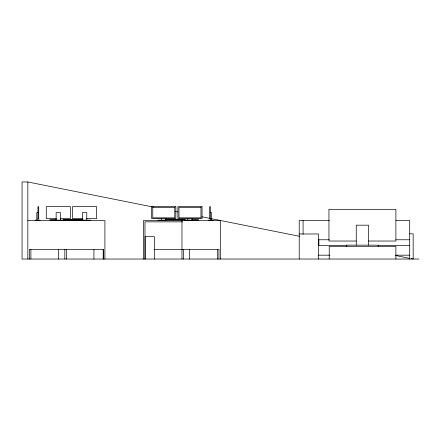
<?xml version="1.0" encoding="UTF-8"?>
<svg xmlns="http://www.w3.org/2000/svg" width="441" height="441" viewBox="0 0 441 441"><rect width="100%" height="100%" fill="white"/><g stroke="black" fill="none" stroke-linecap="round" stroke-linejoin="round"><path stroke-width="0.66" d="M193.935 220.456L191.416 220.594L191.416 219.822L198.351 219.436L198.351 220.208L196.46 220.313M153.352 207.072L27.833 181.968L22.05 181.968L22.05 259.032L418.95 259.032M37.954 212.617L36.796 212.617L36.796 220.153M210.379 212.617L211.537 212.617L211.537 220.153M37.954 218.598L38.72 218.598L38.72 206.636L37.954 206.636L37.954 220.153M56.343 218.598L46.277 218.598L46.277 206.636L70.439 206.636L70.439 218.598L60.373 218.598M82.544 218.598L72.478 218.598L72.478 206.636L96.64 206.636L96.64 218.598L86.574 218.598M210.379 218.598L209.607 218.598L209.607 206.636L210.379 206.636L210.379 220.153M82.875 219.436L63.223 219.436L63.223 220.208L82.875 220.208M63.223 219.822L82.875 219.822M165.458 219.822L185.11 219.822M165.48 220.153L158.076 220.153L158.076 220.594M184.95 220.153L191.686 220.153M60.174 220.208L60.709 220.208M193.538 220.208L196.471 220.208M329.416 220.5L299.219 220.5L299.219 259.032M395.941 220.5L409.7 220.5L409.7 259.032M27.833 220.594L104.897 220.594L104.897 259.032M182.651 221.851L144.973 221.851L144.973 259.032M409.7 233.818L413.167 233.818L413.167 259.032L411.144 258.63M299.219 233.989L318.49 233.989L318.49 259.032M318.209 239.766L329.218 239.766M395.941 239.766L409.7 239.766M356.267 241.034L328.953 241.034L328.953 209.326L395.88 209.326L395.88 241.034L368.56 241.034M318.49 245.549L347.084 245.549M378.047 245.549L409.7 245.549M153.881 249.402L218.957 249.402L218.957 259.032M318.209 255.179L329.901 255.179M395.941 255.179L409.7 255.179M56.283 219.789L49.976 219.436L49.976 220.208L52.501 220.351M175.623 211.526L177.646 211.928M201.939 216.79L209.365 218.273M211.388 218.675L299.797 236.359M395.621 255.526L409.794 258.36M395.88 259.032L395.88 246.315L329.218 246.315L329.218 259.032M378.191 246.315L378.191 245.141L346.488 245.141L346.488 246.315M368.582 245.141L368.582 225.18L356.251 225.18L356.251 245.141M318.871 239.766L318.871 245.549M303.072 220.5L303.072 234.265M220.5 259.032L220.5 220.594L143.43 220.594L143.43 259.032M217.413 249.551L217.413 259.032M213.036 220.594L213.036 220.153L208.411 220.153L208.411 220.594M195.622 220.208L195.622 220.594M194.31 220.208L194.31 220.594M192.199 218.78L192.199 220.153M189.669 249.551L189.669 259.032M189.547 220.594L189.547 220.208L187.618 220.208L187.618 220.594M187.75 218.78L187.75 220.153M185.11 220.594L185.11 219.436L165.458 219.436L165.458 220.594M183.506 249.402L183.506 259.032M181.968 220.594L181.968 259.032M165.998 218.78L165.998 220.153M161.544 218.78L161.544 220.153M154.394 259.032L154.394 236.685L145.144 236.685L145.144 259.032M103.359 259.032L103.359 249.402L29.371 249.402L29.371 259.032M103.183 249.551L103.183 259.032M93.933 249.551L93.933 259.032M90.256 220.594L90.256 220.153L78.812 220.153L78.812 220.594M86.783 220.153L86.783 212.617L82.335 212.617L82.335 220.153M66.365 249.391L66.365 259.032M64.821 249.402L64.821 259.032M64.05 220.594L64.05 220.153L52.606 220.153L52.606 220.594M60.582 220.153L60.582 212.617L56.134 212.617L56.134 220.153M58.659 249.551L58.659 259.032M39.916 220.594L39.916 220.153L35.291 220.153L35.291 220.594M30.914 249.551L30.914 259.032M27.833 181.968L27.833 259.032M175.849 206.636L151.687 206.636L151.687 218.598L175.849 218.598L175.849 206.636M202.055 206.636L177.894 206.636L177.894 218.598L202.055 218.598L202.055 206.636M174.763 207.397L152.779 207.397L152.779 217.843L174.763 217.843L174.763 207.397M200.964 207.397L178.98 207.397L178.98 217.843L200.964 217.843L200.964 207.397"/></g></svg>
